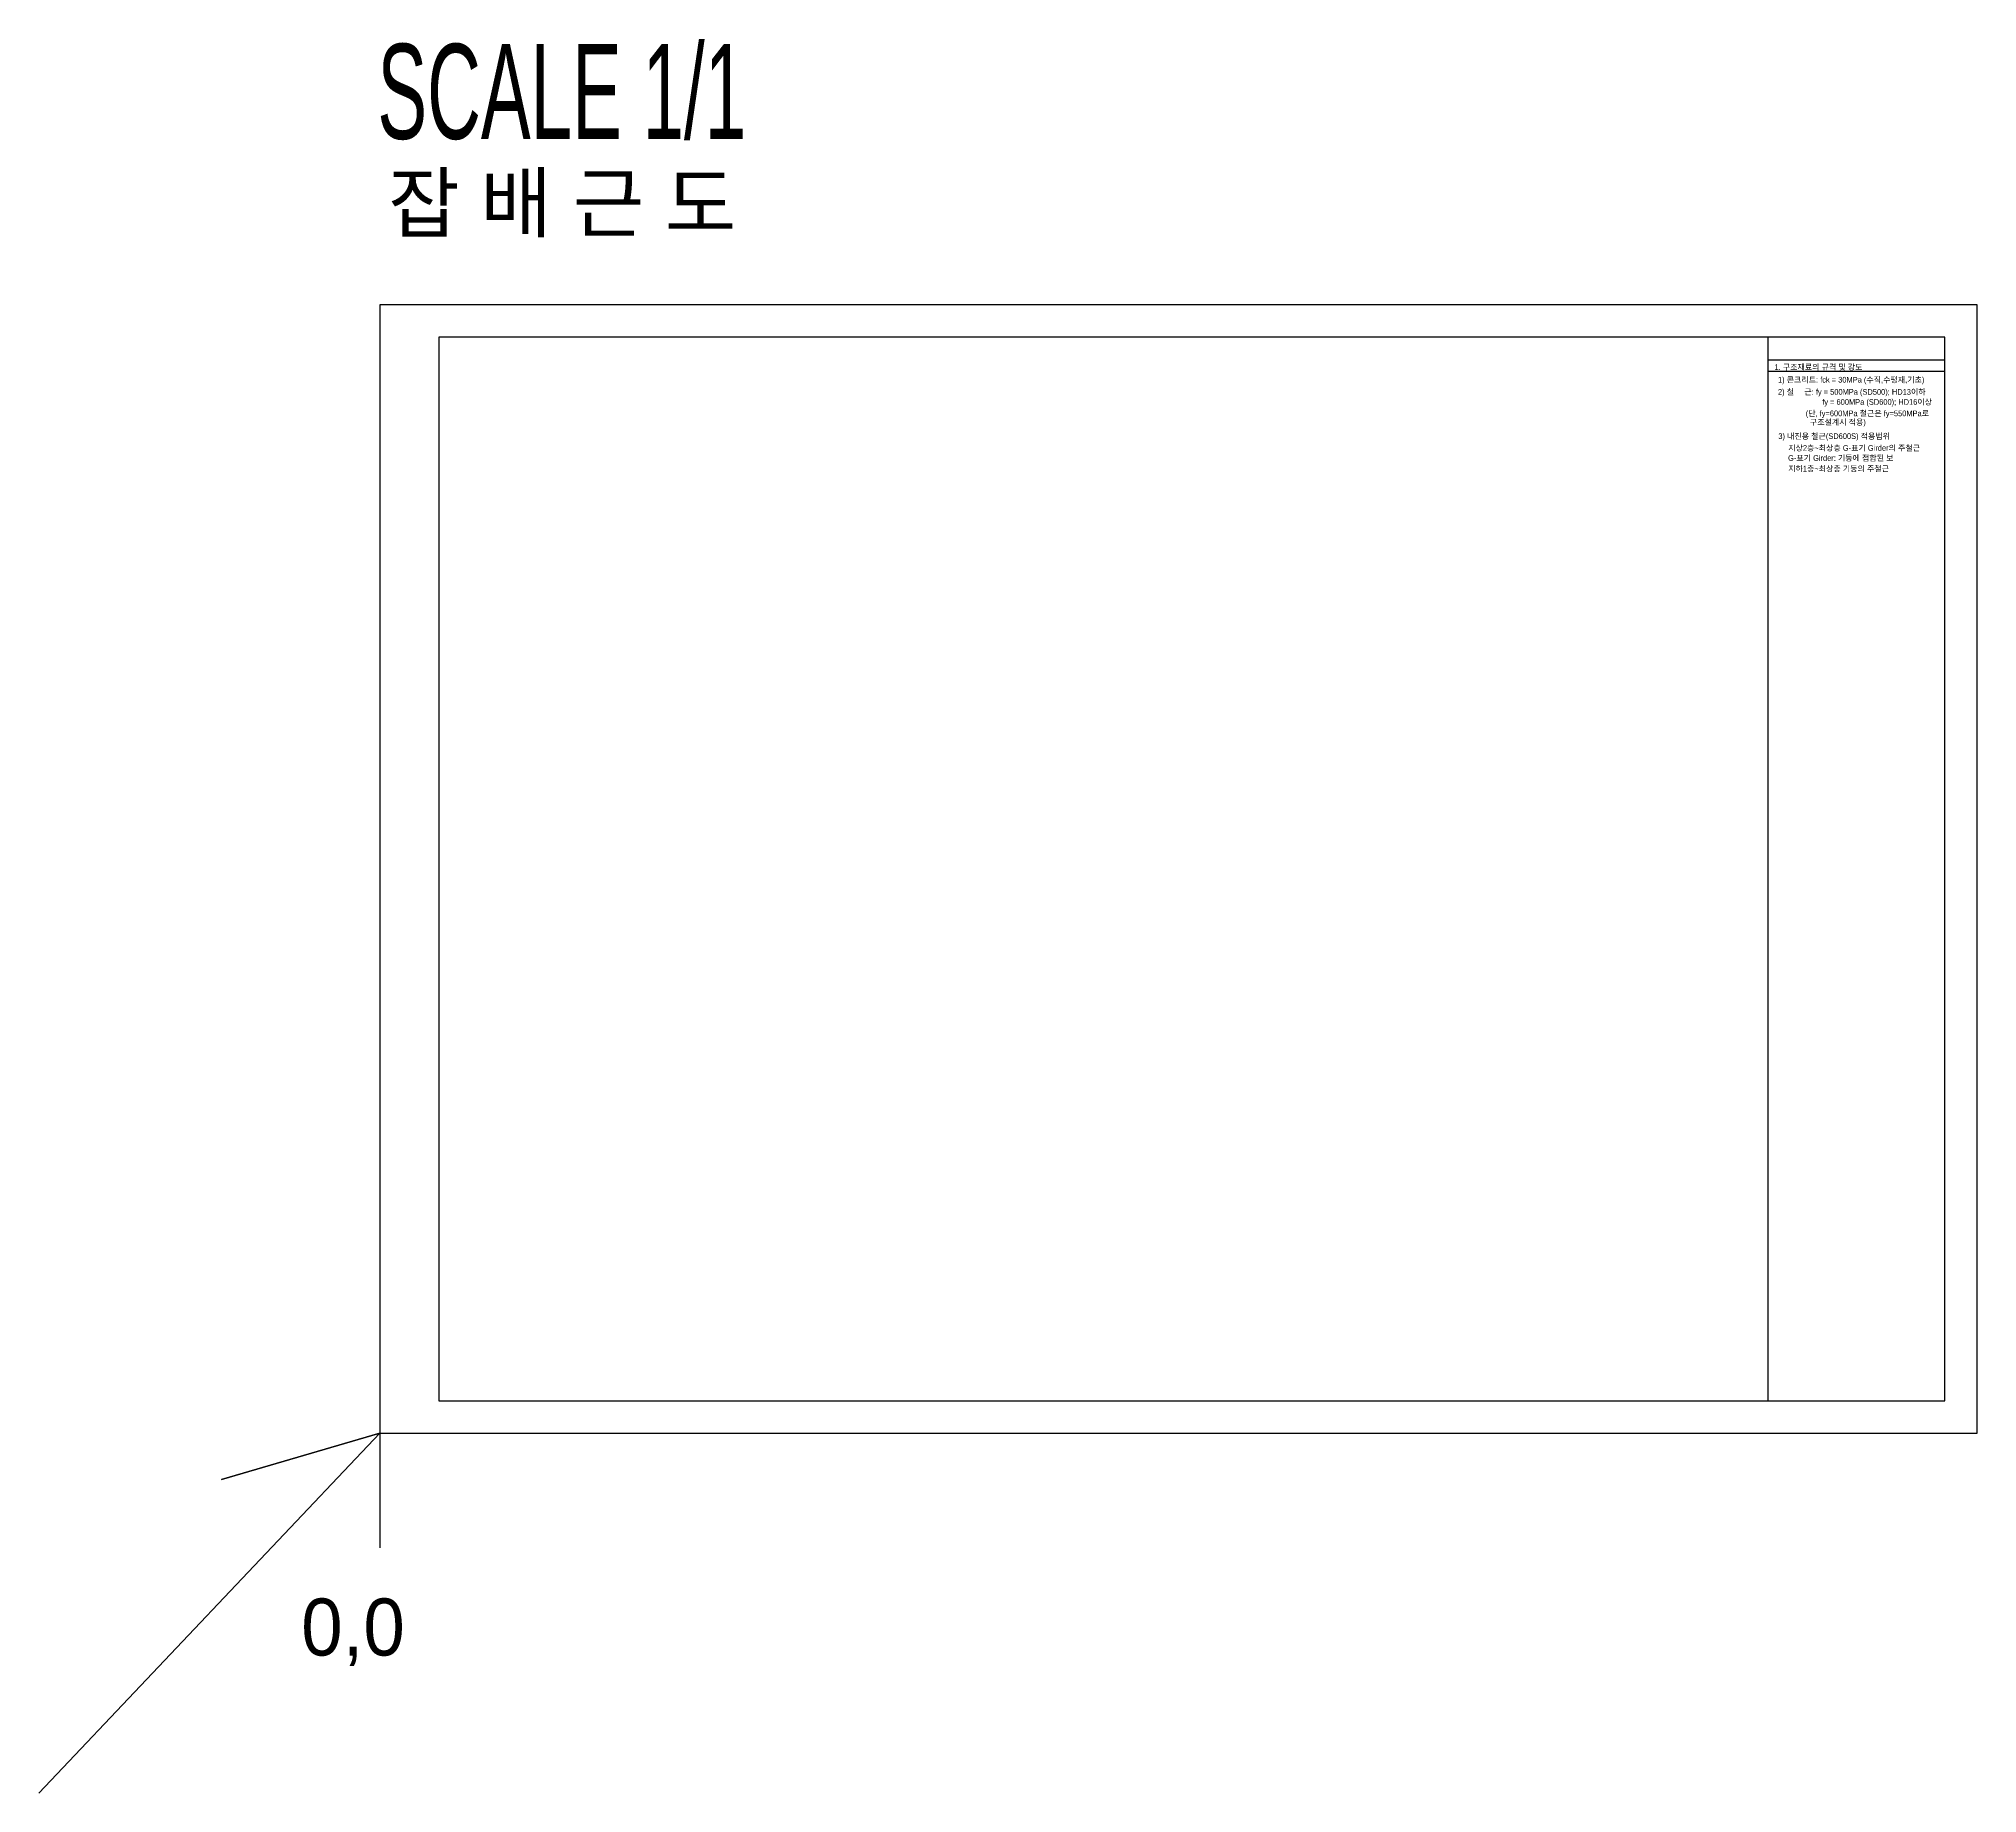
# Model space of a CAD drawing. Header units: millimetres. Extents: x -180 to 841, y -190 to 734.
import ezdxf
from ezdxf.enums import TextEntityAlignment as Align

# ---------------------------------------------------------------- set-up
doc = ezdxf.new("R2010")
doc.units = ezdxf.units.MM
for name, color, linetype in [('A-SYM', 7, 'CONTINUOUS'), ('A-TEXT-NOTE', 7, 'CONTINUOUS'), ('S-TEXT-NOTE', 7, 'CONTINUOUS')]:
    doc.layers.add(name, color=color, linetype=linetype)
doc.layers.add('NOPLOT', color=193, linetype='CONTINUOUS', plot=False)
doc.styles.add('Gtx', font='')
doc.styles.get('Gtx').set_extended_font_data('Dotum')

msp = doc.modelspace()

# ---------------------------------------------------------------- linework, layer by layer
at = {"layer": 'NOPLOT'}
for p, q in [((731, 565), (824, 565)), ((731, 559), (824, 559))]:
    msp.add_line(p, q, dxfattribs=at)
for points in [[(0, 0), (841, 0), (841, 594), (0, 594)], [(31, 17), (824, 17), (824, 577), (31, 577)], [(31, 17), (731, 17), (731, 577), (31, 577)]]:
    msp.add_lwpolyline(points, close=True, dxfattribs=at)
msp.add_lwpolyline([(-179.6, -189.6), (0, 0), (-83.3, -24.5), (0, 0), (0, -60.4)], dxfattribs=at)

# ---------------------------------------------------------------- texts
at = {"layer": 'A-SYM', "color": 2, "style": 'Gtx'}
msp.add_text('잡 배 근 도', height=30, dxfattribs=at).set_placement((4.4, 632.6))
at = {"layer": 'A-TEXT-NOTE', "color": 3, "style": 'Gtx', "width": 0.6}
msp.add_text('SCALE 1/1', height=50, dxfattribs=at).set_placement((-1.3, 706.3), align=Align.MIDDLE_LEFT)
at = {"layer": 'NOPLOT', "style": 'Gtx'}
msp.add_text('0,0', height=30, dxfattribs=at).set_placement((-41.4, -117.1))
at = {"layer": 'S-TEXT-NOTE', "style": 'Gtx'}
for s, p in [('1. 구조재료의 규격 및 강도', (734.3, 558.8)), ('1) 콘크리트: fck = 30MPa (수직,수평재,기초)', (736.1, 552.1)), ('2) 철     근: fy = 500MPa (SD500); HD13이하 ', (736.1, 545.7)), ('fy = 600MPa (SD600); HD16이상', (759.4, 540.4)), ('(단, fy=600MPa 철근은 fy=550MPa로 ', (750.7, 534.4)), ('구조설계시 적용)', (752.9, 529.8)), ('3) 내진용 철근(SD600S) 적용범위', (736.3, 522.4))]:
    msp.add_text(s, height=3, dxfattribs=at).set_placement(p, align=Align.BOTTOM_LEFT)
for s, p in [('지상2층~최상층 G-표기 Girder의 주철근', (741.5, 517.1)), ('G-표기 Girder: 기둥에 접합된 보', (741.4, 511.8)), ('지하1층~최상층 기둥의 주철근', (741.5, 506.2))]:
    msp.add_text(s, height=3, dxfattribs=at).set_placement(p)

doc.saveas('drawing.dxf')
